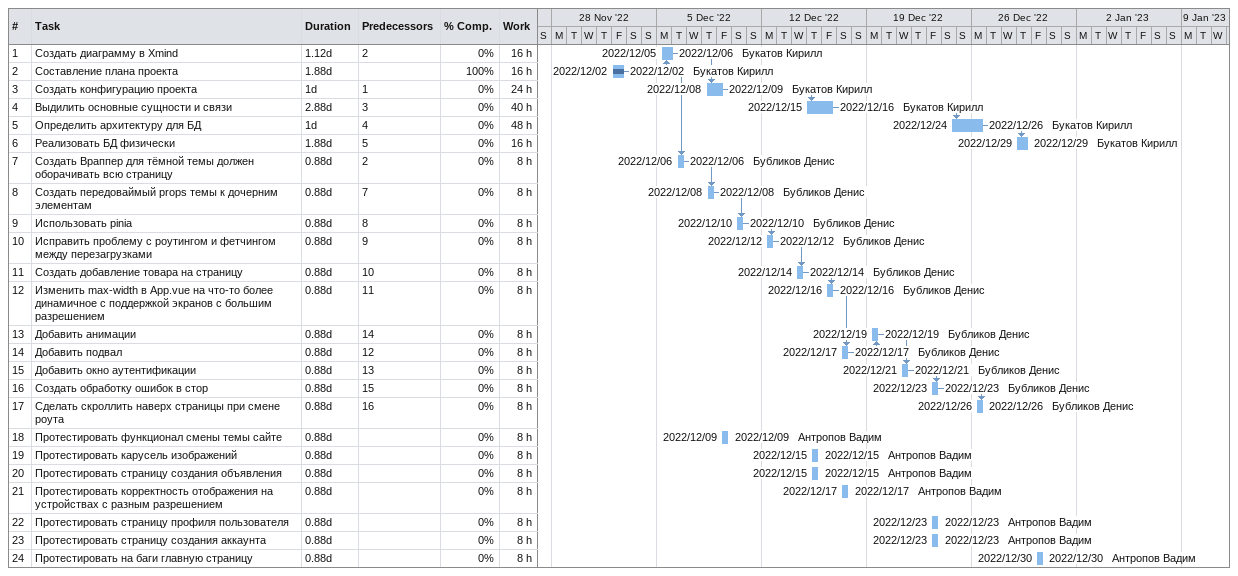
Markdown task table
| ID | Task | Duration | Start | Finish | Predecessors | Resources | % complete | Work (h) |
|---|---|---|---|---|---|---|---|---|
| 1 | Создать диаграмму в Xmind | 1.12d | 2022-12-05 | 2022-12-06 | 2 | Букатов Кирилл | 0 | 16 |
| 2 | Составление плана проекта | 1.88d | 2022-12-02 | 2022-12-02 |  | Букатов Кирилл | 100 | 16 |
| 3 | Создать конфигурацию проекта | 1d | 2022-12-08 | 2022-12-09 | 1 | Букатов Кирилл | 0 | 24 |
| 4 | Выдилить основные сущности и связи | 2.88d | 2022-12-15 | 2022-12-16 | 3 | Букатов Кирилл | 0 | 40 |
| 5 | Определить архитектуру для БД | 1d | 2022-12-24 | 2022-12-26 | 4 | Букатов Кирилл | 0 | 48 |
| 6 | Реализовать БД физически | 1.88d | 2022-12-29 | 2022-12-29 | 5 | Букатов Кирилл | 0 | 16 |
| 7 | Создать Враппер для тёмной темы должен оборачивать всю страницу | 0.88d | 2022-12-06 | 2022-12-06 | 2 | Бубликов Денис | 0 | 8 |
| 8 | Создать передоваймый props темы к дочерним элементам | 0.88d | 2022-12-08 | 2022-12-08 | 7 | Бубликов Денис | 0 | 8 |
| 9 | Использовать pinia | 0.88d | 2022-12-10 | 2022-12-10 | 8 | Бубликов Денис | 0 | 8 |
| 10 | Исправить проблему с роутингом и фетчингом между перезагрузками | 0.88d | 2022-12-12 | 2022-12-12 | 9 | Бубликов Денис | 0 | 8 |
| 11 | Создать добавление товара на страницу | 0.88d | 2022-12-14 | 2022-12-14 | 10 | Бубликов Денис | 0 | 8 |
| 12 | Изменить max-width в App.vue на что-то более динамичное с поддержкой экранов с большим разрешением | 0.88d | 2022-12-16 | 2022-12-16 | 11 | Бубликов Денис | 0 | 8 |
| 13 | Добавить анимации | 0.88d | 2022-12-19 | 2022-12-19 | 14 | Бубликов Денис | 0 | 8 |
| 14 | Добавить подвал | 0.88d | 2022-12-17 | 2022-12-17 | 12 | Бубликов Денис | 0 | 8 |
| 15 | Добавить окно аутентификации | 0.88d | 2022-12-21 | 2022-12-21 | 13 | Бубликов Денис | 0 | 8 |
| 16 | Создать обработку ошибок в стор | 0.88d | 2022-12-23 | 2022-12-23 | 15 | Бубликов Денис | 0 | 8 |
| 17 | Сделать скроллить наверх страницы при смене роута | 0.88d | 2022-12-26 | 2022-12-26 | 16 | Бубликов Денис | 0 | 8 |
| 18 | Протестировать функционал смены темы сайте | 0.88d | 2022-12-09 | 2022-12-09 |  | Антропов Вадим | 0 | 8 |
| 19 | Протестировать карусель изображений | 0.88d | 2022-12-15 | 2022-12-15 |  | Антропов Вадим | 0 | 8 |
| 20 | Протестировать страницу создания объявления | 0.88d | 2022-12-15 | 2022-12-15 |  | Антропов Вадим | 0 | 8 |
| 21 | Протестировать корректность отображения на устройствах с разным разрешением | 0.88d | 2022-12-17 | 2022-12-17 |  | Антропов Вадим | 0 | 8 |
| 22 | Протестировать страницу профиля пользователя | 0.88d | 2022-12-23 | 2022-12-23 |  | Антропов Вадим | 0 | 8 |
| 23 | Протестировать страницу создания аккаунта | 0.88d | 2022-12-23 | 2022-12-23 |  | Антропов Вадим | 0 | 8 |
| 24 | Протестировать на баги главную страницу | 0.88d | 2022-12-30 | 2022-12-30 |  | Антропов Вадим | 0 | 8 |
